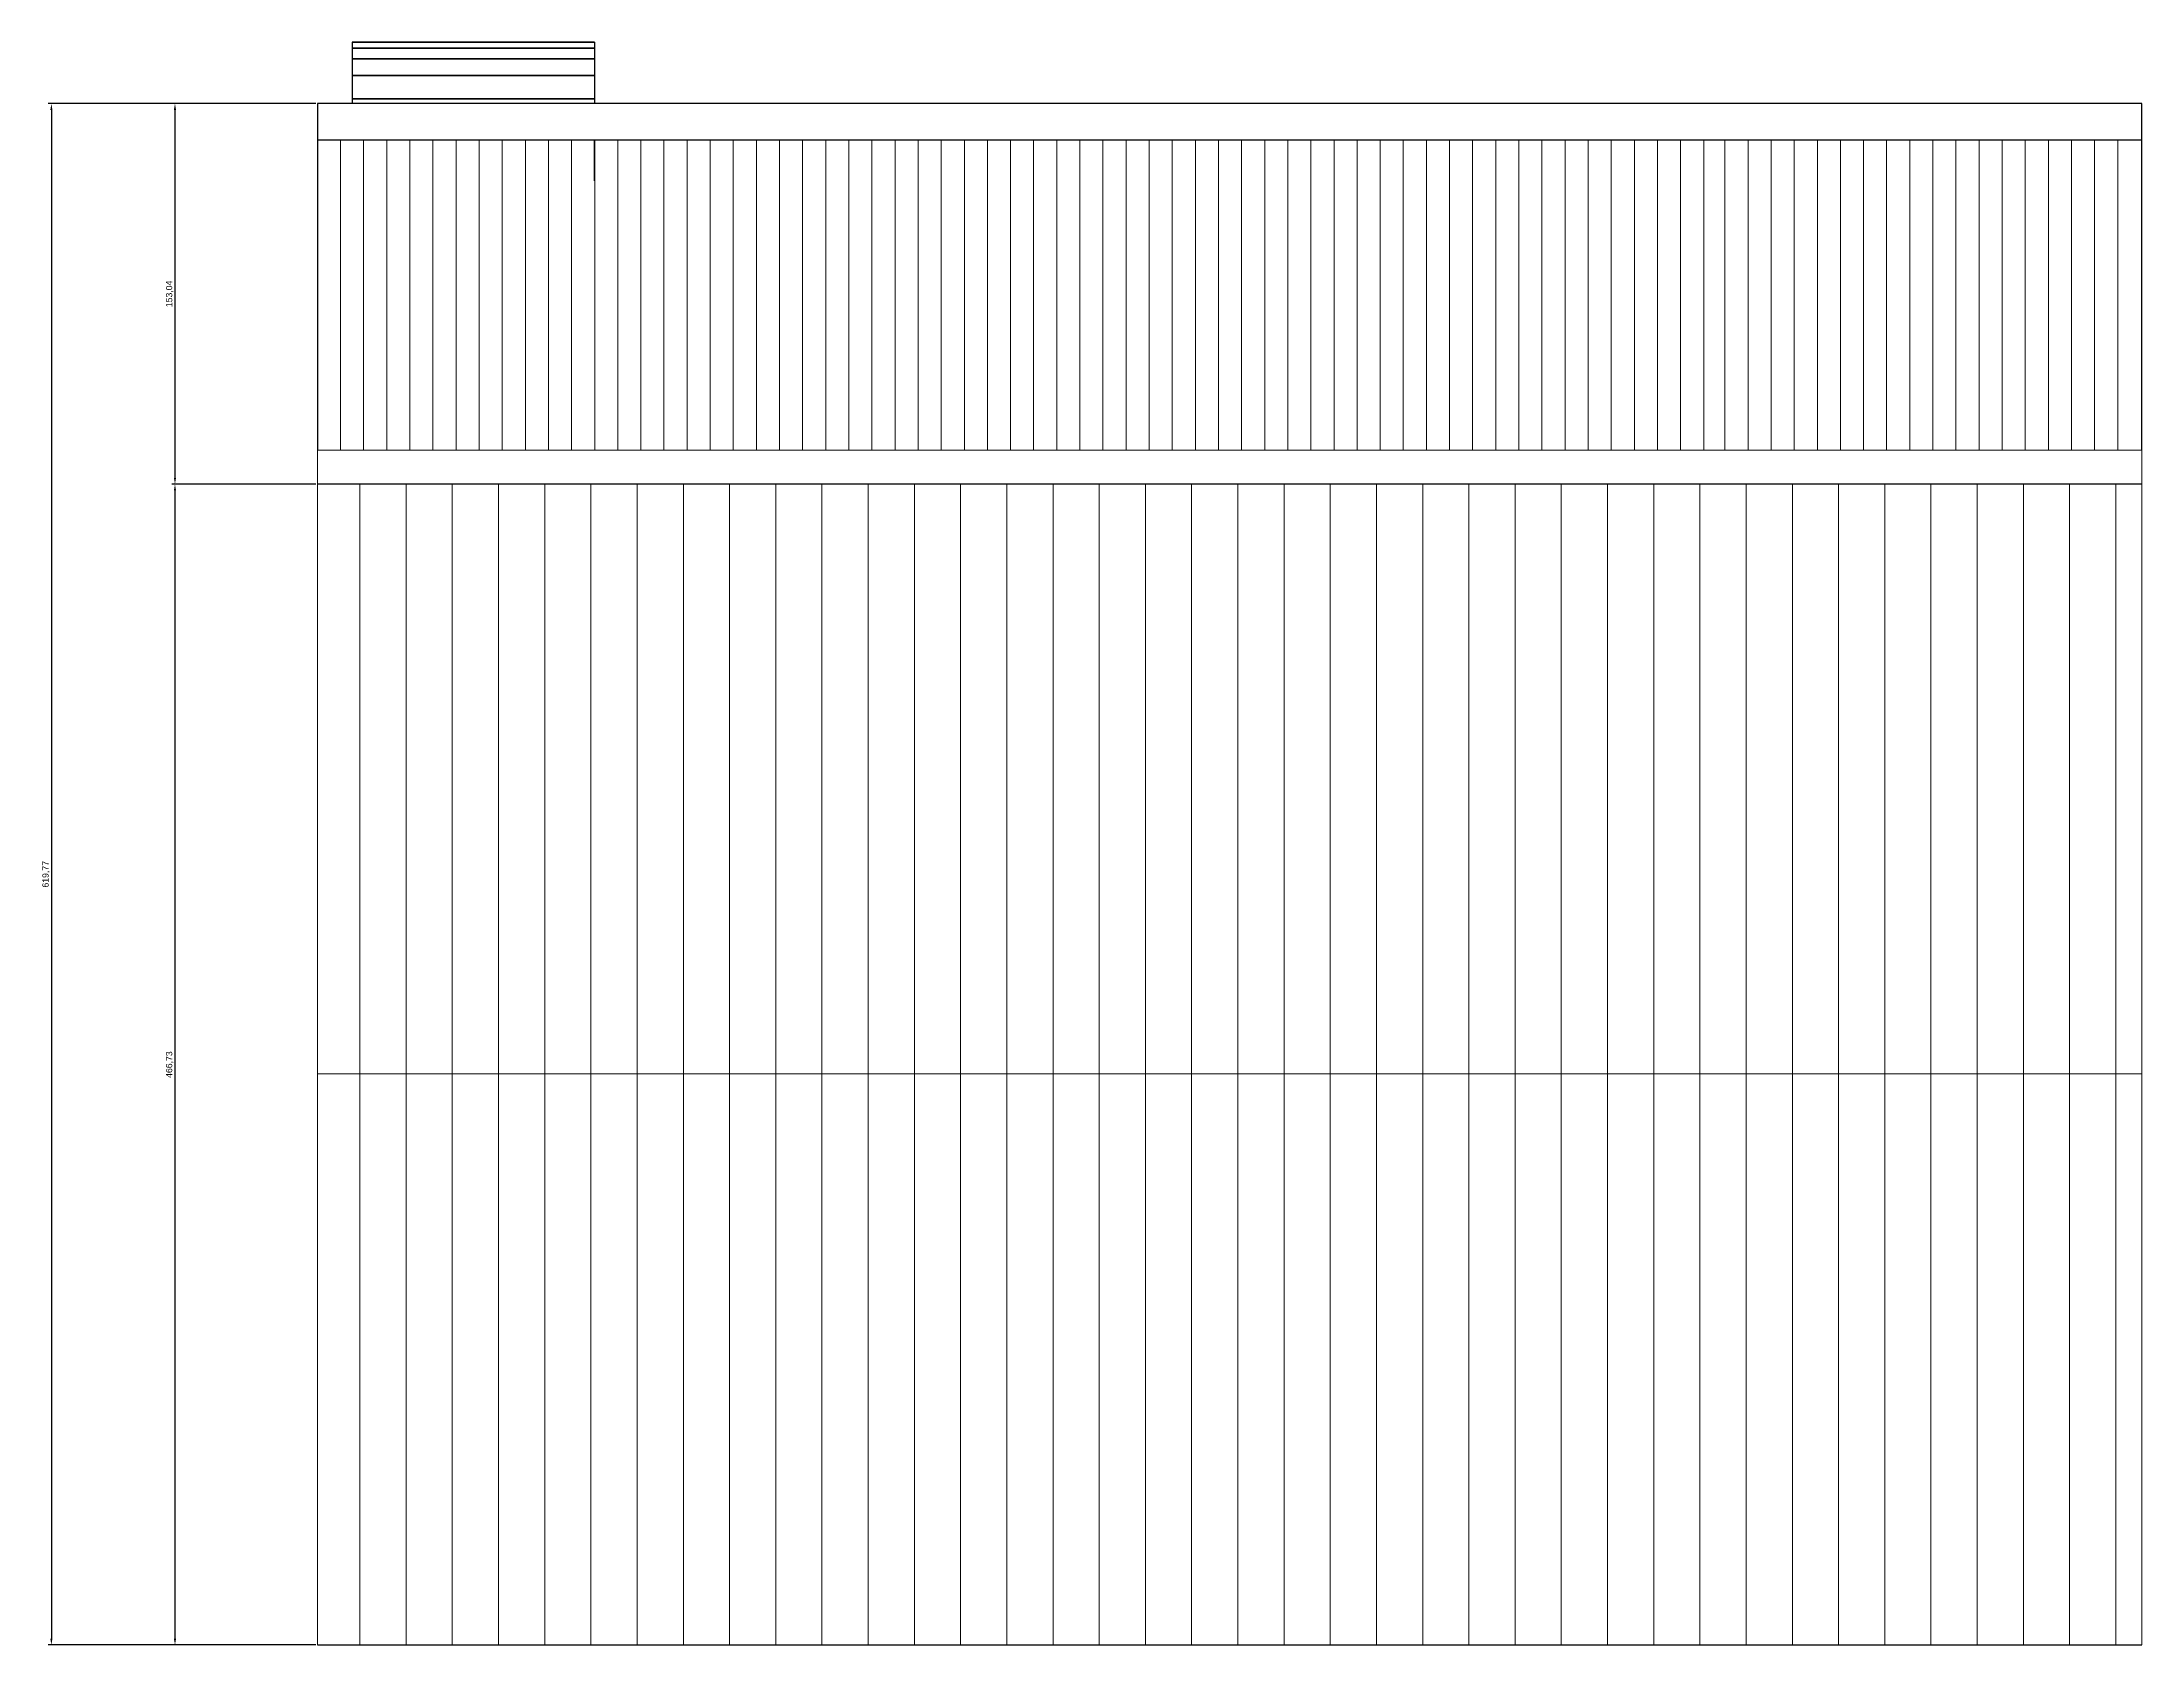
# Model space of a CAD drawing. Header units: millimetres. Extents: x -6628 to -2914, y 892 to 2793.
# Drawn here: x -5627 to -4782, y 911 to 1556 of the extents above; entities that cross this region are included whole.
import ezdxf

# ---------------------------------------------------------------- set-up
doc = ezdxf.new("R2010")
doc.units = ezdxf.units.MM
doc.layers.get('DEFPOINTS').update_dxf_attribs({"color": 210})
for name, color, linetype, lineweight in [('A-ANNO-SYMB', 3, 'Continuous', 18), ('A-ELEV-MBE1', 7, 'Continuous', 35), ('A-ELEV-MBE2', 4, 'Continuous', 25), ('A-ELEV-PATT', 8, 'Continuous', 18), ('A-FLOR-PATT', 8, 'Continuous', 18)]:
    doc.layers.add(name, color=color, linetype=linetype, lineweight=lineweight)
doc.styles.get("Standard").update_dxf_attribs({"font": 'Arial.ttf'})
doc.dimstyles.new('ISO-25', dxfattribs={"dimtxt": 2.5, "dimasz": 2.5, "dimexe": 1.25, "dimexo": 0.625, "dimtad": 1, "dimtxsty": 'Standard', "dimcen": 2.5, "dimadec": 0, "dimazin": 0, "dimtfac": 1, "dimtmove": 0, "dimatfit": 3, "dimfxl": 1, "dimarcsym": 0})

# ---------------------------------------------------------------- blocks, each defined once
blk = doc.blocks.new('*D32')
at = {"color": 0, "lineweight": -2, "transparency": 16777216}
for p, q in [((-5516.58, 1530.89), (-5624.2, 1530.89)), ((-5622.95, 1528.39), (-5622.95, 913.62)), ((-5516.58, 911.12), (-5624.2, 911.12))]:
    blk.add_line(p, q, dxfattribs=at)
at = {"color": 0, "transparency": 16777216}
for points in [[(-5623.36, 1528.39), (-5622.53, 1528.39), (-5622.95, 1530.89)], [(-5623.36, 913.62), (-5622.53, 913.62), (-5622.95, 911.12)]]:
    blk.add_solid(points, dxfattribs=at)
at = {"layer": 'DEFPOINTS', "color": 0, "transparency": 16777216}
for p in [(-5515.95, 1530.89), (-5622.95, 911.12), (-5515.95, 911.12)]:
    blk.add_point(p, dxfattribs=at)
at = {"color": 0, "transparency": 16777216, "insert": (-5625.08, 1221.01), "char_height": 2.5, "attachment_point": 5, "rotation": 90}
blk.add_mtext('619,77', dxfattribs=at)
blk = doc.blocks.new('*D33')
at = {"color": 0, "lineweight": -2, "transparency": 16777216}
for p, q in [((-5516.58, 1530.89), (-5574.49, 1530.89)), ((-5573.24, 1528.39), (-5573.24, 1380.35)), ((-5516.58, 1377.85), (-5574.49, 1377.85))]:
    blk.add_line(p, q, dxfattribs=at)
at = {"color": 0, "transparency": 16777216}
for points in [[(-5573.66, 1528.39), (-5572.82, 1528.39), (-5573.24, 1530.89)], [(-5573.66, 1380.35), (-5572.82, 1380.35), (-5573.24, 1377.85)]]:
    blk.add_solid(points, dxfattribs=at)
at = {"layer": 'DEFPOINTS', "color": 0, "transparency": 16777216}
for p in [(-5515.95, 1530.89), (-5573.24, 1377.85), (-5515.95, 1377.85)]:
    blk.add_point(p, dxfattribs=at)
at = {"color": 0, "transparency": 16777216, "insert": (-5575.37, 1454.37), "char_height": 2.5, "attachment_point": 5, "rotation": 90}
blk.add_mtext('153,04', dxfattribs=at)
blk = doc.blocks.new('*D34')
at = {"color": 0, "lineweight": -2, "transparency": 16777216}
for p, q in [((-5516.58, 1377.85), (-5574.49, 1377.85)), ((-5573.24, 1375.35), (-5573.24, 913.62)), ((-5516.58, 911.12), (-5574.49, 911.12))]:
    blk.add_line(p, q, dxfattribs=at)
at = {"color": 0, "transparency": 16777216}
for points in [[(-5573.66, 1375.35), (-5572.82, 1375.35), (-5573.24, 1377.85)], [(-5573.66, 913.62), (-5572.82, 913.62), (-5573.24, 911.12)]]:
    blk.add_solid(points, dxfattribs=at)
at = {"layer": 'DEFPOINTS', "color": 0, "transparency": 16777216}
for p in [(-5515.95, 1377.85), (-5573.24, 911.12), (-5515.95, 911.12)]:
    blk.add_point(p, dxfattribs=at)
at = {"color": 0, "transparency": 16777216, "insert": (-5575.37, 1144.49), "char_height": 2.5, "attachment_point": 5, "rotation": 90}
blk.add_mtext('466,73', dxfattribs=at)

msp = doc.modelspace()

# ---------------------------------------------------------------- hatches: boundary and pattern name
at = {"layer": 'A-ELEV-PATT'}
h = msp.add_hatch(dxfattribs=at)
h.set_pattern_fill('LINE', color=0, scale=5.85311, angle=-90, style=0)
h.set_pattern_definition([(270, (48765.296, 947.45), (18.5836245, -8e-15), [])])
h.paths.add_polyline_path([(-5515.953, 1377.849), (-4782.163, 1377.849), (-4782.163, 1140.759), (-5515.953, 1140.759)])
h.paths.add_polyline_path([(-5515.953, 1140.759), (-4782.163, 1140.759), (-4782.163, 911.121), (-5515.953, 911.121)])

# ---------------------------------------------------------------- linework, layer by layer
at = {"color": 0}
for p, q in [((-5502.045, 1555.664), (-5502.045, 1530.889)), ((-5404.492, 1555.664), (-5404.492, 1530.889))]:
    msp.add_line(p, q, dxfattribs=at)
at = {"layer": 'A-ANNO-SYMB', "color": 0}
msp.add_lwpolyline([(-4782.163, 911.121), (-4782.163, 1391.506), (-5515.953, 1391.506), (-5515.953, 911.121)], dxfattribs=at)
at = {"layer": 'A-ELEV-MBE1', "color": 0}
for p, q in [((-5502.045, 1555.664), (-5404.492, 1555.664)), ((-5502.045, 1553.127), (-5404.492, 1553.127)), ((-5502.045, 1548.898), (-5404.492, 1548.898)), ((-5502.045, 1542.132), (-5404.492, 1542.132)), ((-5502.045, 1532.83), (-5404.492, 1532.83)), ((-5404.492, 1516.256), (-5404.492, 1499.844))]:
    msp.add_line(p, q, dxfattribs=at)
at = {"layer": 'A-ELEV-MBE2', "color": 0}
for p, q in [((-4782.163, 1516.256), (-5515.953, 1516.256)), ((-4782.163, 1377.849), (-5515.953, 1377.849)), ((-5515.953, 911.121), (-4782.163, 911.121))]:
    msp.add_line(p, q, dxfattribs=at)
msp.add_lwpolyline([(-4782.163, 1391.506), (-4782.163, 1530.889), (-5515.953, 1530.889), (-5515.953, 1391.506)], dxfattribs=at)
at = {"layer": 'A-ELEV-PATT', "color": 0}
msp.add_line((-4782.163, 1140.759), (-5515.953, 1140.759), dxfattribs=at)
at = {"layer": 'A-FLOR-PATT', "color": 0, "linetype": 'Continuous'}
for p, q in [((-5506.661, 1391.506), (-5506.661, 1516.256)), ((-5497.37, 1391.506), (-5497.37, 1516.256)), ((-5488.078, 1391.506), (-5488.078, 1516.256)), ((-5478.786, 1391.506), (-5478.786, 1516.256)), ((-5469.494, 1391.506), (-5469.494, 1516.256)), ((-5460.202, 1391.506), (-5460.202, 1516.256)), ((-5450.91, 1391.506), (-5450.91, 1516.256)), ((-5441.618, 1391.506), (-5441.618, 1516.256)), ((-5432.326, 1391.506), (-5432.326, 1516.256)), ((-5423.034, 1391.506), (-5423.034, 1516.256)), ((-5413.742, 1391.506), (-5413.742, 1516.256)), ((-5404.45, 1391.506), (-5404.45, 1516.256)), ((-5395.159, 1391.506), (-5395.159, 1516.256)), ((-5385.867, 1391.506), (-5385.867, 1516.256)), ((-5376.575, 1391.506), (-5376.575, 1516.256)), ((-5367.283, 1391.506), (-5367.283, 1516.256)), ((-5357.991, 1391.506), (-5357.991, 1516.256)), ((-5348.699, 1391.506), (-5348.699, 1516.256)), ((-5339.407, 1391.506), (-5339.407, 1516.256)), ((-5330.115, 1391.506), (-5330.115, 1516.256)), ((-5320.823, 1391.506), (-5320.823, 1516.256)), ((-5311.531, 1391.506), (-5311.531, 1516.256)), ((-5302.24, 1391.506), (-5302.24, 1516.256)), ((-5292.948, 1391.506), (-5292.948, 1516.256)), ((-5283.656, 1391.506), (-5283.656, 1516.256)), ((-5274.364, 1391.506), (-5274.364, 1516.256)), ((-5265.072, 1391.506), (-5265.072, 1516.256)), ((-5255.78, 1391.506), (-5255.78, 1516.256)), ((-5246.488, 1391.506), (-5246.488, 1516.256)), ((-5237.196, 1391.506), (-5237.196, 1516.256)), ((-5227.904, 1391.506), (-5227.904, 1516.256)), ((-5218.612, 1391.506), (-5218.612, 1516.256)), ((-5209.32, 1391.506), (-5209.32, 1516.256)), ((-5200.029, 1391.506), (-5200.029, 1516.256)), ((-5190.737, 1391.506), (-5190.737, 1516.256)), ((-5181.445, 1391.506), (-5181.445, 1516.256)), ((-5172.153, 1391.506), (-5172.153, 1516.256)), ((-5162.861, 1391.506), (-5162.861, 1516.256)), ((-5153.569, 1391.506), (-5153.569, 1516.256)), ((-5144.277, 1391.506), (-5144.277, 1516.256)), ((-5134.985, 1391.506), (-5134.985, 1516.256)), ((-5125.693, 1391.506), (-5125.693, 1516.256)), ((-5116.401, 1391.506), (-5116.401, 1516.256)), ((-5107.109, 1391.506), (-5107.109, 1516.256)), ((-5097.818, 1391.506), (-5097.818, 1516.256)), ((-5088.526, 1391.505), (-5088.526, 1516.256)), ((-5079.234, 1391.505), (-5079.234, 1516.256)), ((-5069.942, 1391.505), (-5069.942, 1516.256)), ((-5060.65, 1391.505), (-5060.65, 1516.256)), ((-5051.358, 1391.505), (-5051.358, 1516.256)), ((-5042.066, 1391.505), (-5042.066, 1516.256)), ((-5032.774, 1391.505), (-5032.774, 1516.256)), ((-5023.482, 1391.505), (-5023.482, 1516.256)), ((-5014.19, 1391.505), (-5014.19, 1516.256)), ((-5004.898, 1391.505), (-5004.898, 1516.256)), ((-4995.607, 1391.505), (-4995.607, 1516.256)), ((-4986.315, 1391.505), (-4986.315, 1516.256)), ((-4977.023, 1391.505), (-4977.023, 1516.256)), ((-4967.731, 1391.505), (-4967.731, 1516.256)), ((-4958.439, 1391.505), (-4958.439, 1516.256)), ((-4949.896, 1391.506), (-4949.896, 1516.256)), ((-4940.604, 1391.506), (-4940.604, 1516.256)), ((-4931.312, 1391.506), (-4931.312, 1516.256)), ((-4922.02, 1391.506), (-4922.02, 1516.256)), ((-4912.728, 1391.506), (-4912.728, 1516.256)), ((-4903.436, 1391.506), (-4903.436, 1516.256)), ((-4894.144, 1391.506), (-4894.144, 1516.256)), ((-4884.852, 1391.506), (-4884.852, 1516.256)), ((-4875.561, 1391.506), (-4875.561, 1516.256)), ((-4866.269, 1391.506), (-4866.269, 1516.256)), ((-4856.977, 1391.506), (-4856.977, 1516.256)), ((-4847.685, 1391.506), (-4847.685, 1516.256)), ((-4838.393, 1391.506), (-4838.393, 1516.256)), ((-4829.101, 1391.506), (-4829.101, 1516.256)), ((-4819.809, 1391.506), (-4819.809, 1516.256)), ((-4810.517, 1391.506), (-4810.517, 1516.256)), ((-4801.225, 1391.506), (-4801.225, 1516.256)), ((-4791.933, 1391.506), (-4791.933, 1516.256))]:
    msp.add_line(p, q, dxfattribs=at)

# ---------------------------------------------------------------- dimensions: what is measured, and where the dimension line sits
at = {"color": 3}
for base, p1, p2, picture, middle in [((-5622.948, 911.121), (-5515.953, 1530.889), (-5515.953, 911.121), '*D32', (-5625.078, 1221.005)), ((-5573.241, 1377.849), (-5515.953, 1530.889), (-5515.953, 1377.849), '*D33', (-5575.372, 1454.369)), ((-5573.241, 911.121), (-5515.953, 1377.849), (-5515.953, 911.121), '*D34', (-5575.372, 1144.485))]:
    dim = msp.add_linear_dim(base=base, p1=p1, p2=p2, angle=270, dimstyle='ISO-25', dxfattribs=at)
    dim.commit()
    dim.dimension.update_dxf_attribs({"geometry": picture, "text_midpoint": middle})

doc.saveas('drawing.dxf')
